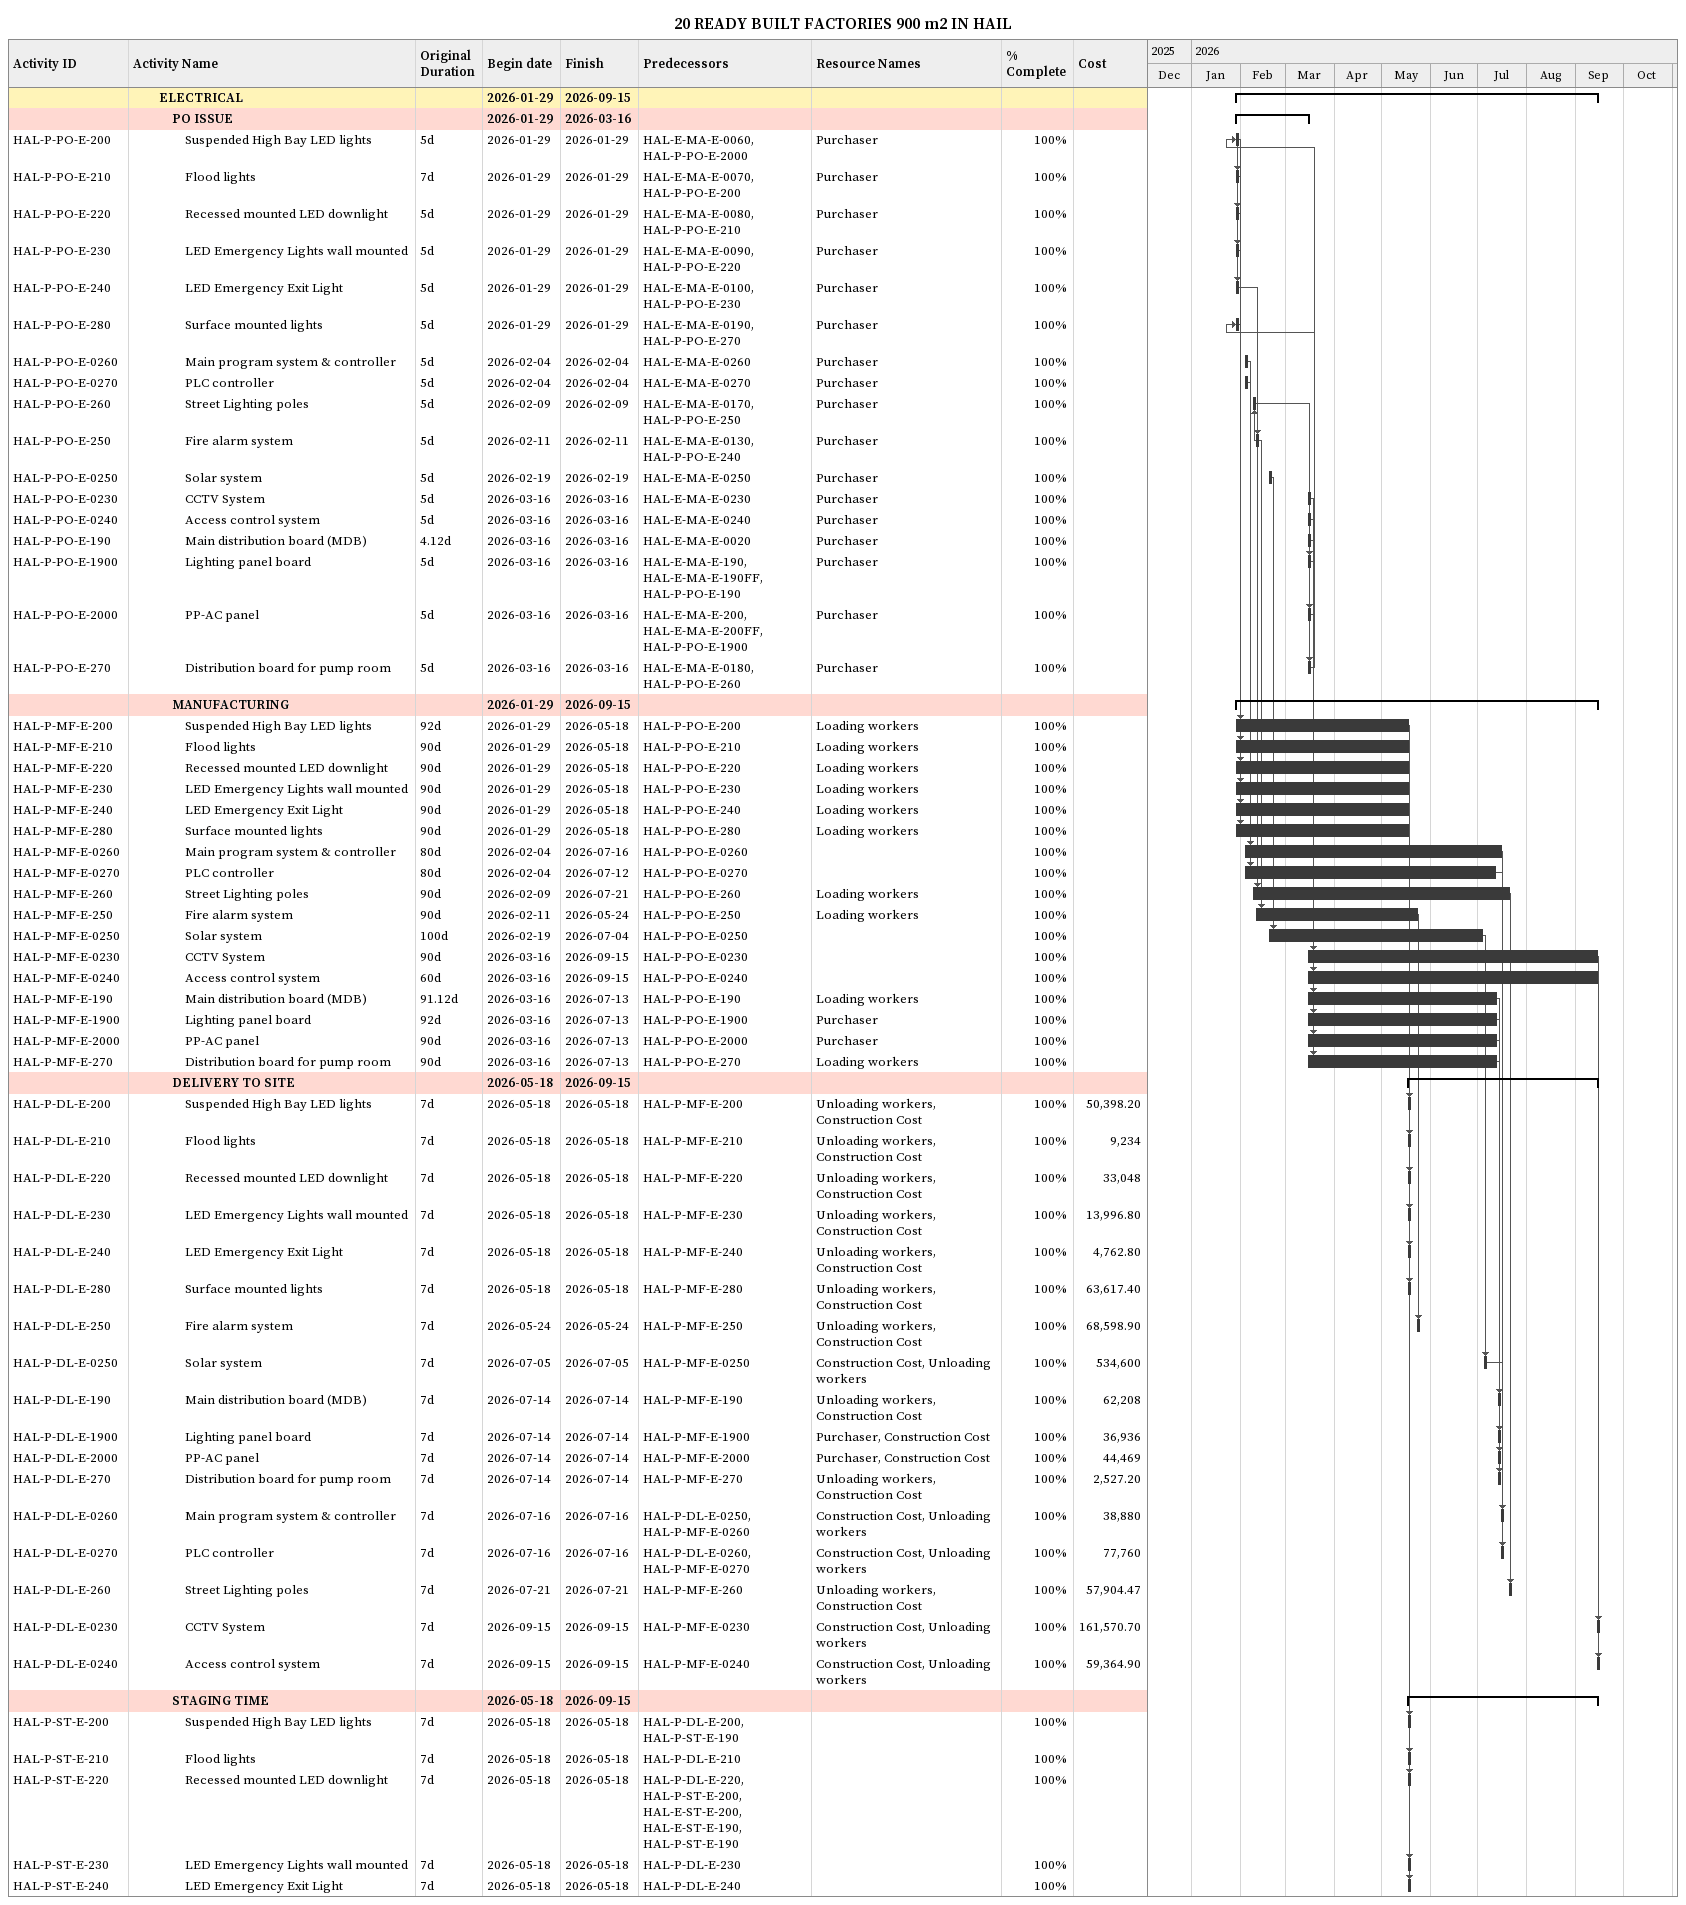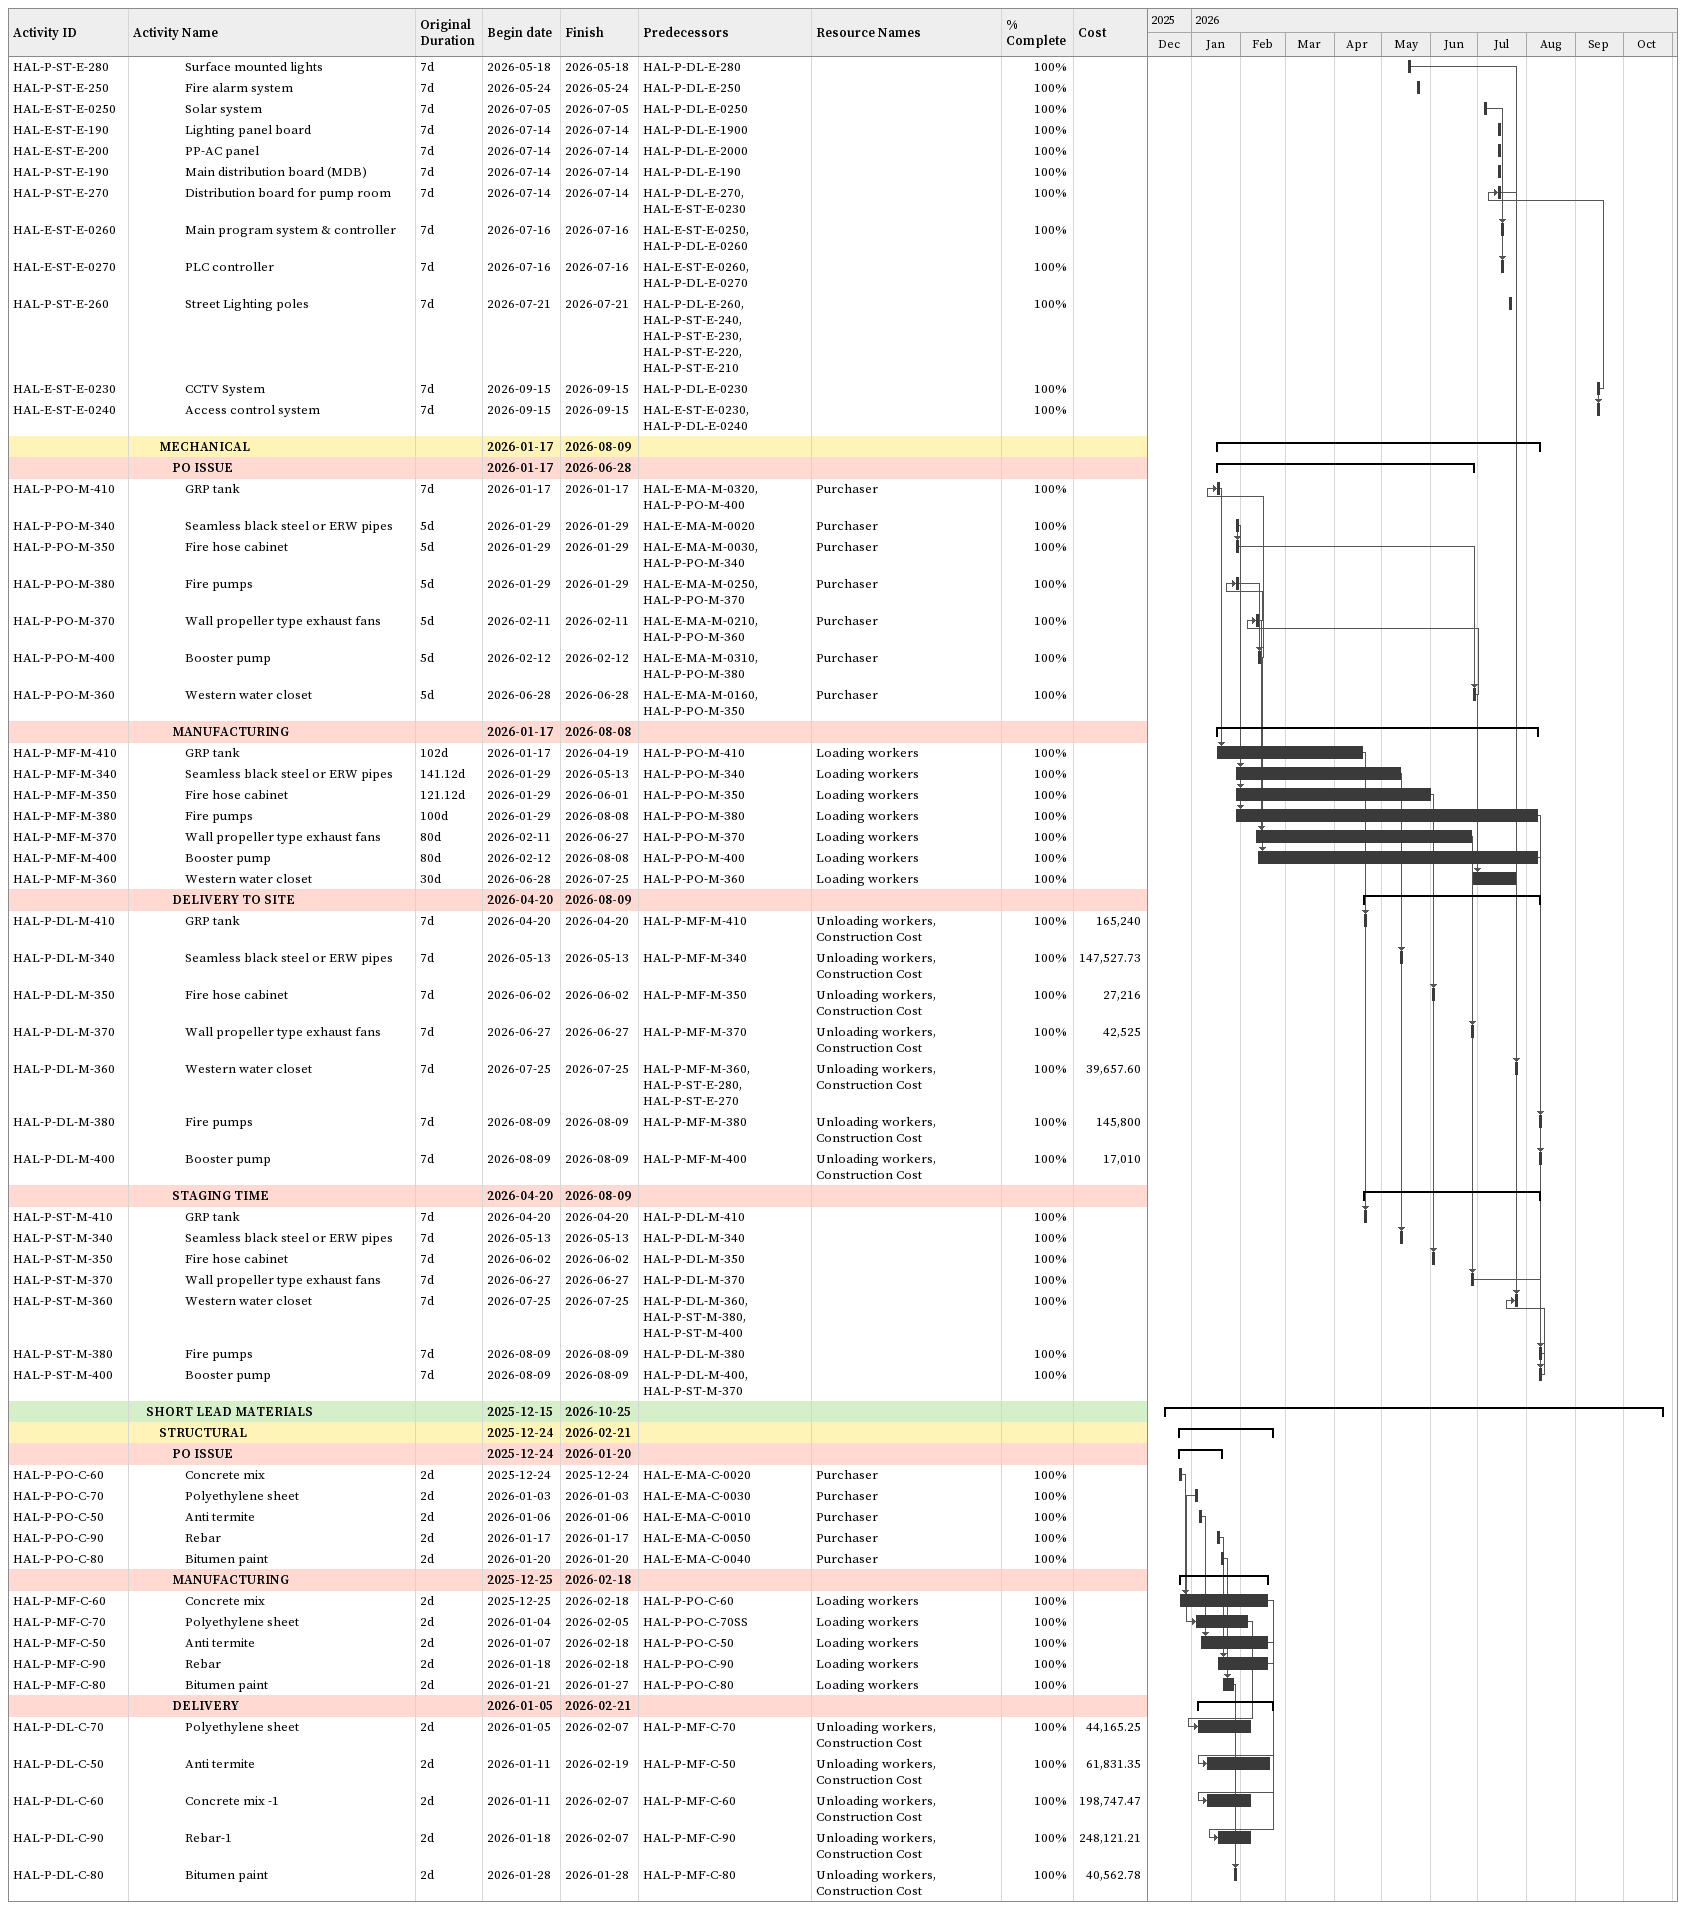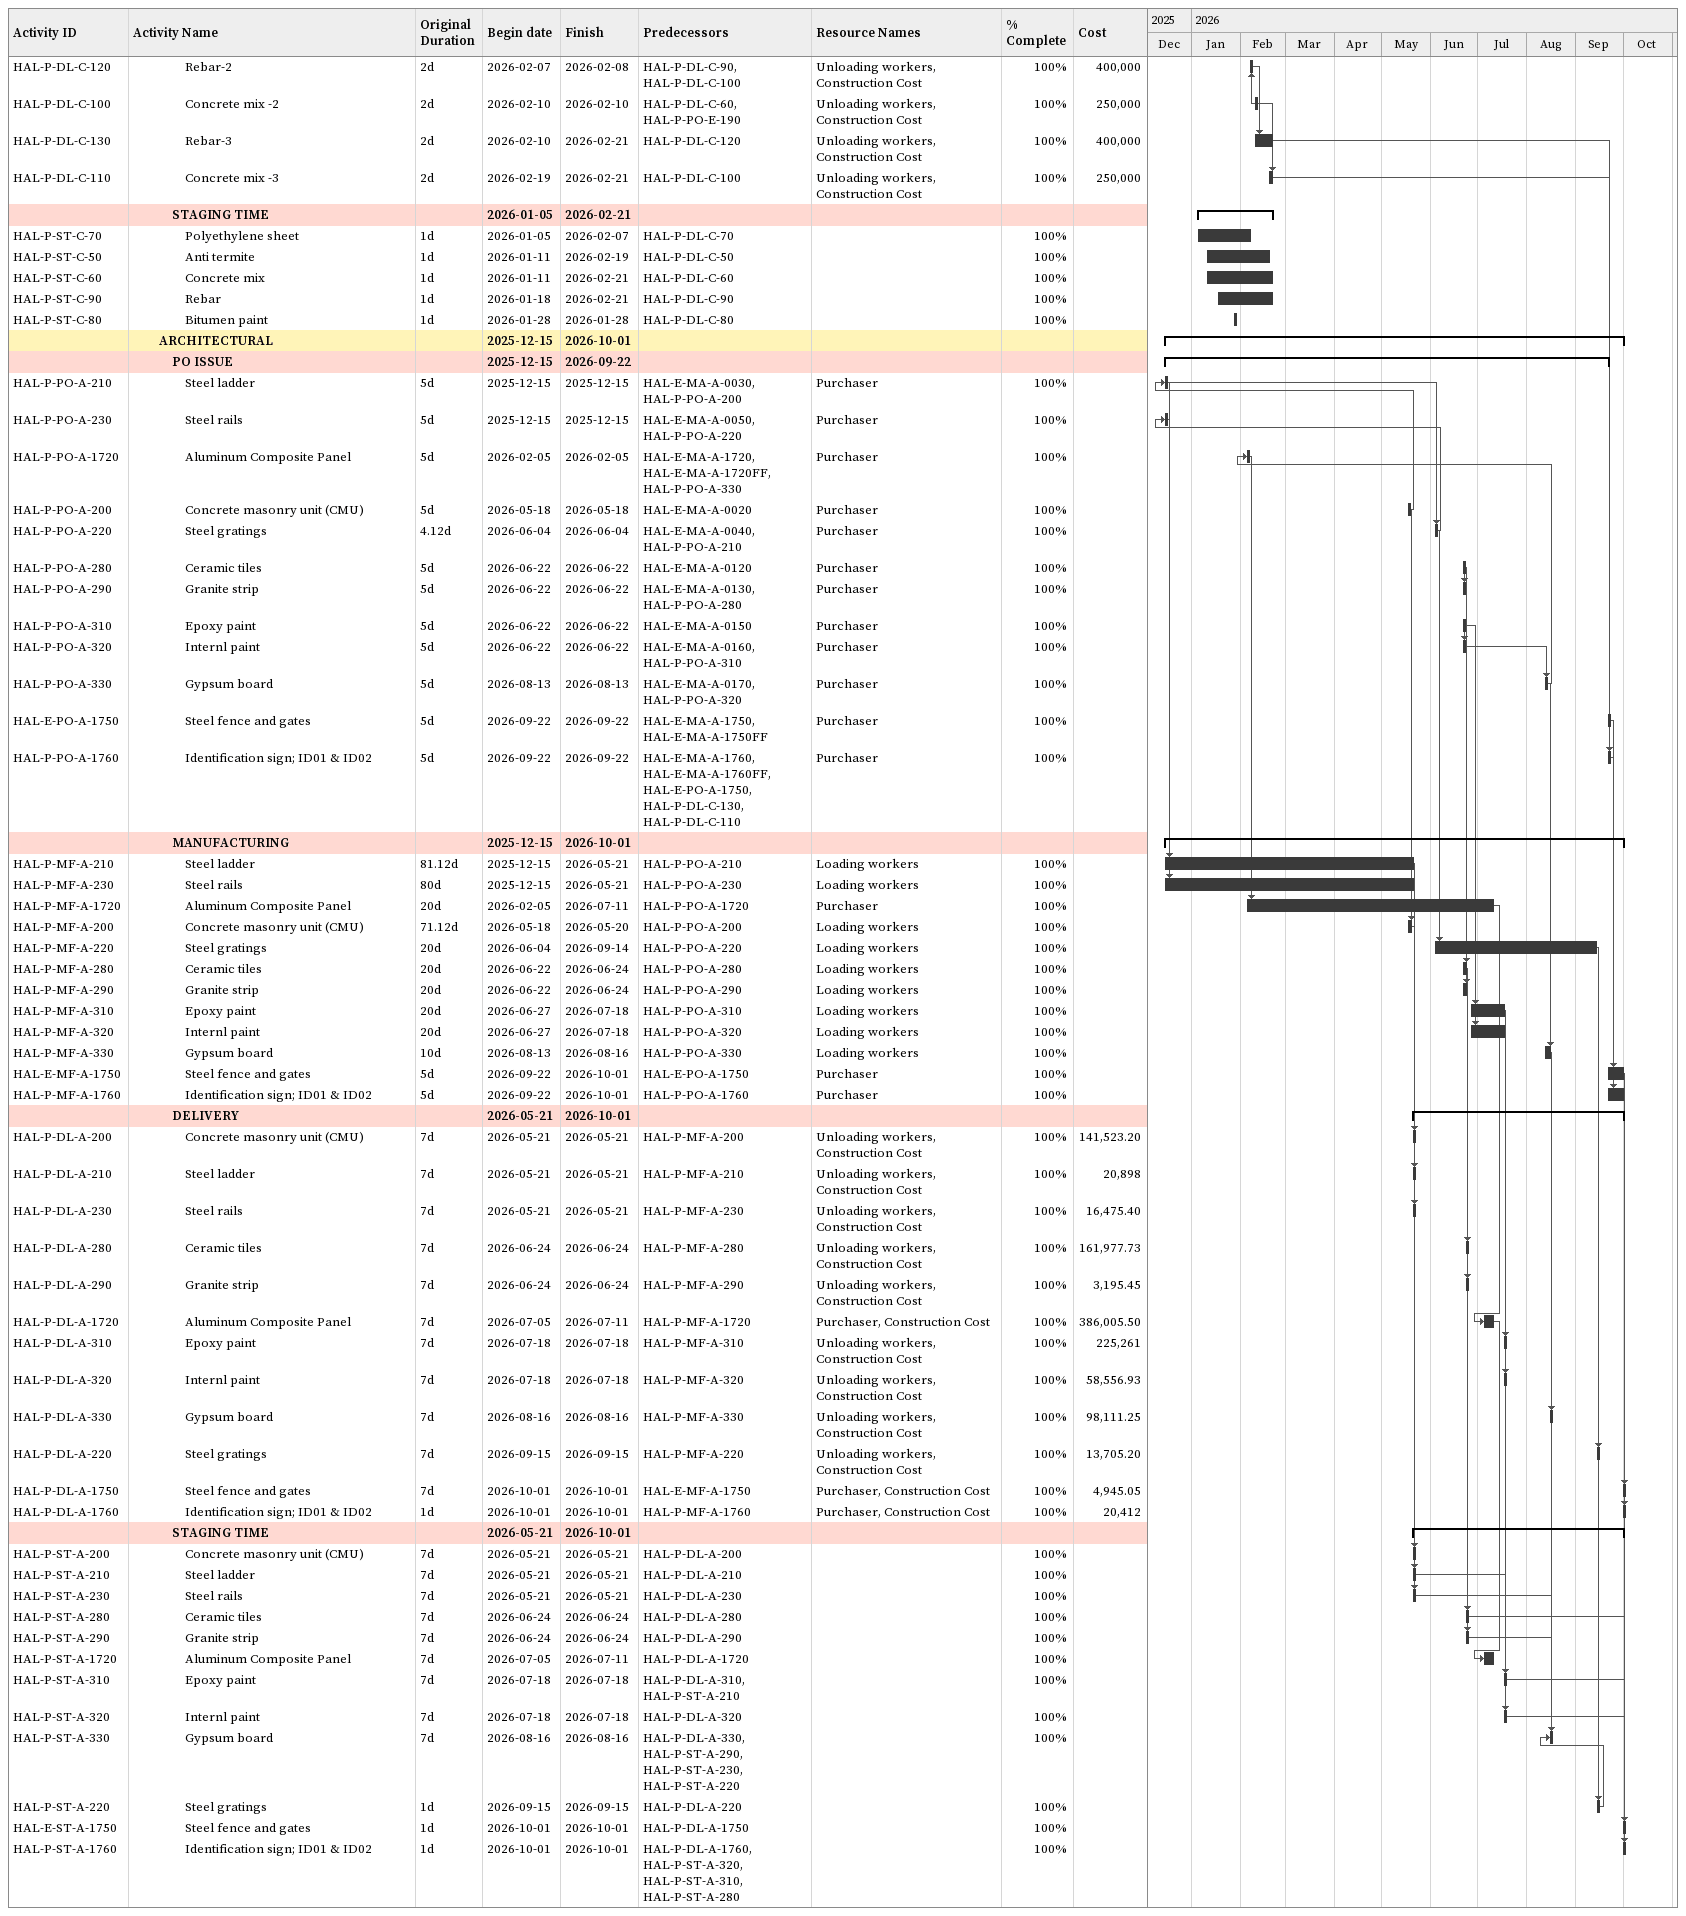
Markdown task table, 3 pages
20 READY BUILT FACTORIES 900 m2 IN HAIL

| ID | Level | Task | Original duration | Start | Finish | Predecessors | Resources | % complete | Cost |
|---|---|---|---|---|---|---|---|---|---|
|  | 3 | **ELECTRICAL** |  | 2026-01-29 | 2026-09-15 |  |  |  |  |
|  | 4 | **PO ISSUE** |  | 2026-01-29 | 2026-03-16 |  |  |  |  |
| HAL-P-PO-E-200 | 5 | Suspended High Bay LED lights | 5d | 2026-01-29 | 2026-01-29 | HAL-E-MA-E-0060, HAL-P-PO-E-2000 | Purchaser | 100 |  |
| HAL-P-PO-E-210 | 5 | Flood lights | 7d | 2026-01-29 | 2026-01-29 | HAL-E-MA-E-0070, HAL-P-PO-E-200 | Purchaser | 100 |  |
| HAL-P-PO-E-220 | 5 | Recessed mounted LED downlight | 5d | 2026-01-29 | 2026-01-29 | HAL-E-MA-E-0080, HAL-P-PO-E-210 | Purchaser | 100 |  |
| HAL-P-PO-E-230 | 5 | LED Emergency Lights wall mounted | 5d | 2026-01-29 | 2026-01-29 | HAL-E-MA-E-0090, HAL-P-PO-E-220 | Purchaser | 100 |  |
| HAL-P-PO-E-240 | 5 | LED Emergency Exit Light | 5d | 2026-01-29 | 2026-01-29 | HAL-E-MA-E-0100, HAL-P-PO-E-230 | Purchaser | 100 |  |
| HAL-P-PO-E-280 | 5 | Surface mounted lights | 5d | 2026-01-29 | 2026-01-29 | HAL-E-MA-E-0190, HAL-P-PO-E-270 | Purchaser | 100 |  |
| HAL-P-PO-E-0260 | 5 | Main program system & controller | 5d | 2026-02-04 | 2026-02-04 | HAL-E-MA-E-0260 | Purchaser | 100 |  |
| HAL-P-PO-E-0270 | 5 | PLC controller | 5d | 2026-02-04 | 2026-02-04 | HAL-E-MA-E-0270 | Purchaser | 100 |  |
| HAL-P-PO-E-260 | 5 | Street Lighting poles | 5d | 2026-02-09 | 2026-02-09 | HAL-E-MA-E-0170, HAL-P-PO-E-250 | Purchaser | 100 |  |
| HAL-P-PO-E-250 | 5 | Fire alarm system | 5d | 2026-02-11 | 2026-02-11 | HAL-E-MA-E-0130, HAL-P-PO-E-240 | Purchaser | 100 |  |
| HAL-P-PO-E-0250 | 5 | Solar system | 5d | 2026-02-19 | 2026-02-19 | HAL-E-MA-E-0250 | Purchaser | 100 |  |
| HAL-P-PO-E-0230 | 5 | CCTV System | 5d | 2026-03-16 | 2026-03-16 | HAL-E-MA-E-0230 | Purchaser | 100 |  |
| HAL-P-PO-E-0240 | 5 | Access control system | 5d | 2026-03-16 | 2026-03-16 | HAL-E-MA-E-0240 | Purchaser | 100 |  |
| HAL-P-PO-E-190 | 5 | Main distribution board (MDB) | 4.12d | 2026-03-16 | 2026-03-16 | HAL-E-MA-E-0020 | Purchaser | 100 |  |
| HAL-P-PO-E-1900 | 5 | Lighting panel board | 5d | 2026-03-16 | 2026-03-16 | HAL-E-MA-E-190, HAL-E-MA-E-190FF, HAL-P-PO-E-190 | Purchaser | 100 |  |
| HAL-P-PO-E-2000 | 5 | PP-AC panel | 5d | 2026-03-16 | 2026-03-16 | HAL-E-MA-E-200, HAL-E-MA-E-200FF, HAL-P-PO-E-1900 | Purchaser | 100 |  |
| HAL-P-PO-E-270 | 5 | Distribution board for pump room | 5d | 2026-03-16 | 2026-03-16 | HAL-E-MA-E-0180, HAL-P-PO-E-260 | Purchaser | 100 |  |
|  | 4 | **MANUFACTURING** |  | 2026-01-29 | 2026-09-15 |  |  |  |  |
| HAL-P-MF-E-200 | 5 | Suspended High Bay LED lights | 92d | 2026-01-29 | 2026-05-18 | HAL-P-PO-E-200 | Loading workers | 100 |  |
| HAL-P-MF-E-210 | 5 | Flood lights | 90d | 2026-01-29 | 2026-05-18 | HAL-P-PO-E-210 | Loading workers | 100 |  |
| HAL-P-MF-E-220 | 5 | Recessed mounted LED downlight | 90d | 2026-01-29 | 2026-05-18 | HAL-P-PO-E-220 | Loading workers | 100 |  |
| HAL-P-MF-E-230 | 5 | LED Emergency Lights wall mounted | 90d | 2026-01-29 | 2026-05-18 | HAL-P-PO-E-230 | Loading workers | 100 |  |
| HAL-P-MF-E-240 | 5 | LED Emergency Exit Light | 90d | 2026-01-29 | 2026-05-18 | HAL-P-PO-E-240 | Loading workers | 100 |  |
| HAL-P-MF-E-280 | 5 | Surface mounted lights | 90d | 2026-01-29 | 2026-05-18 | HAL-P-PO-E-280 | Loading workers | 100 |  |
| HAL-P-MF-E-0260 | 5 | Main program system & controller | 80d | 2026-02-04 | 2026-07-16 | HAL-P-PO-E-0260 |  | 100 |  |
| HAL-P-MF-E-0270 | 5 | PLC controller | 80d | 2026-02-04 | 2026-07-12 | HAL-P-PO-E-0270 |  | 100 |  |
| HAL-P-MF-E-260 | 5 | Street Lighting poles | 90d | 2026-02-09 | 2026-07-21 | HAL-P-PO-E-260 | Loading workers | 100 |  |
| HAL-P-MF-E-250 | 5 | Fire alarm system | 90d | 2026-02-11 | 2026-05-24 | HAL-P-PO-E-250 | Loading workers | 100 |  |
| HAL-P-MF-E-0250 | 5 | Solar system | 100d | 2026-02-19 | 2026-07-04 | HAL-P-PO-E-0250 |  | 100 |  |
| HAL-P-MF-E-0230 | 5 | CCTV System | 90d | 2026-03-16 | 2026-09-15 | HAL-P-PO-E-0230 |  | 100 |  |
| HAL-P-MF-E-0240 | 5 | Access control system | 60d | 2026-03-16 | 2026-09-15 | HAL-P-PO-E-0240 |  | 100 |  |
| HAL-P-MF-E-190 | 5 | Main distribution board (MDB) | 91.12d | 2026-03-16 | 2026-07-13 | HAL-P-PO-E-190 | Loading workers | 100 |  |
| HAL-P-MF-E-1900 | 5 | Lighting panel board | 92d | 2026-03-16 | 2026-07-13 | HAL-P-PO-E-1900 | Purchaser | 100 |  |
| HAL-P-MF-E-2000 | 5 | PP-AC panel | 90d | 2026-03-16 | 2026-07-13 | HAL-P-PO-E-2000 | Purchaser | 100 |  |
| HAL-P-MF-E-270 | 5 | Distribution board for pump room | 90d | 2026-03-16 | 2026-07-13 | HAL-P-PO-E-270 | Loading workers | 100 |  |
|  | 4 | **DELIVERY TO SITE** |  | 2026-05-18 | 2026-09-15 |  |  |  |  |
| HAL-P-DL-E-200 | 5 | Suspended High Bay LED lights | 7d | 2026-05-18 | 2026-05-18 | HAL-P-MF-E-200 | Unloading workers, Construction Cost | 100 | 50398.20 |
| HAL-P-DL-E-210 | 5 | Flood lights | 7d | 2026-05-18 | 2026-05-18 | HAL-P-MF-E-210 | Unloading workers, Construction Cost | 100 | 9234 |
| HAL-P-DL-E-220 | 5 | Recessed mounted LED downlight | 7d | 2026-05-18 | 2026-05-18 | HAL-P-MF-E-220 | Unloading workers, Construction Cost | 100 | 33048 |
| HAL-P-DL-E-230 | 5 | LED Emergency Lights wall mounted | 7d | 2026-05-18 | 2026-05-18 | HAL-P-MF-E-230 | Unloading workers, Construction Cost | 100 | 13996.80 |
| HAL-P-DL-E-240 | 5 | LED Emergency Exit Light | 7d | 2026-05-18 | 2026-05-18 | HAL-P-MF-E-240 | Unloading workers, Construction Cost | 100 | 4762.80 |
| HAL-P-DL-E-280 | 5 | Surface mounted lights | 7d | 2026-05-18 | 2026-05-18 | HAL-P-MF-E-280 | Unloading workers, Construction Cost | 100 | 63617.40 |
| HAL-P-DL-E-250 | 5 | Fire alarm system | 7d | 2026-05-24 | 2026-05-24 | HAL-P-MF-E-250 | Unloading workers, Construction Cost | 100 | 68598.90 |
| HAL-P-DL-E-0250 | 5 | Solar system | 7d | 2026-07-05 | 2026-07-05 | HAL-P-MF-E-0250 | Construction Cost, Unloading workers | 100 | 534600 |
| HAL-P-DL-E-190 | 5 | Main distribution board (MDB) | 7d | 2026-07-14 | 2026-07-14 | HAL-P-MF-E-190 | Unloading workers, Construction Cost | 100 | 62208 |
| HAL-P-DL-E-1900 | 5 | Lighting panel board | 7d | 2026-07-14 | 2026-07-14 | HAL-P-MF-E-1900 | Purchaser, Construction Cost | 100 | 36936 |
| HAL-P-DL-E-2000 | 5 | PP-AC panel | 7d | 2026-07-14 | 2026-07-14 | HAL-P-MF-E-2000 | Purchaser, Construction Cost | 100 | 44469 |
| HAL-P-DL-E-270 | 5 | Distribution board for pump room | 7d | 2026-07-14 | 2026-07-14 | HAL-P-MF-E-270 | Unloading workers, Construction Cost | 100 | 2527.20 |
| HAL-P-DL-E-0260 | 5 | Main program system & controller | 7d | 2026-07-16 | 2026-07-16 | HAL-P-DL-E-0250, HAL-P-MF-E-0260 | Construction Cost, Unloading workers | 100 | 38880 |
| HAL-P-DL-E-0270 | 5 | PLC controller | 7d | 2026-07-16 | 2026-07-16 | HAL-P-DL-E-0260, HAL-P-MF-E-0270 | Construction Cost, Unloading workers | 100 | 77760 |
| HAL-P-DL-E-260 | 5 | Street Lighting poles | 7d | 2026-07-21 | 2026-07-21 | HAL-P-MF-E-260 | Unloading workers, Construction Cost | 100 | 57904.47 |
| HAL-P-DL-E-0230 | 5 | CCTV System | 7d | 2026-09-15 | 2026-09-15 | HAL-P-MF-E-0230 | Construction Cost, Unloading workers | 100 | 161570.70 |
| HAL-P-DL-E-0240 | 5 | Access control system | 7d | 2026-09-15 | 2026-09-15 | HAL-P-MF-E-0240 | Construction Cost, Unloading workers | 100 | 59364.90 |
|  | 4 | **STAGING TIME** |  | 2026-05-18 | 2026-09-15 |  |  |  |  |
| HAL-P-ST-E-200 | 5 | Suspended High Bay LED lights | 7d | 2026-05-18 | 2026-05-18 | HAL-P-DL-E-200, HAL-P-ST-E-190 |  | 100 |  |
| HAL-P-ST-E-210 | 5 | Flood lights | 7d | 2026-05-18 | 2026-05-18 | HAL-P-DL-E-210 |  | 100 |  |
| HAL-P-ST-E-220 | 5 | Recessed mounted LED downlight | 7d | 2026-05-18 | 2026-05-18 | HAL-P-DL-E-220, HAL-P-ST-E-200, HAL-E-ST-E-200, HAL-E-ST-E-190, HAL-P-ST-E-190 |  | 100 |  |
| HAL-P-ST-E-230 | 5 | LED Emergency Lights wall mounted | 7d | 2026-05-18 | 2026-05-18 | HAL-P-DL-E-230 |  | 100 |  |
| HAL-P-ST-E-240 | 5 | LED Emergency Exit Light | 7d | 2026-05-18 | 2026-05-18 | HAL-P-DL-E-240 |  | 100 |  |
| HAL-P-ST-E-280 | 5 | Surface mounted lights | 7d | 2026-05-18 | 2026-05-18 | HAL-P-DL-E-280 |  | 100 |  |
| HAL-P-ST-E-250 | 5 | Fire alarm system | 7d | 2026-05-24 | 2026-05-24 | HAL-P-DL-E-250 |  | 100 |  |
| HAL-E-ST-E-0250 | 5 | Solar system | 7d | 2026-07-05 | 2026-07-05 | HAL-P-DL-E-0250 |  | 100 |  |
| HAL-E-ST-E-190 | 5 | Lighting panel board | 7d | 2026-07-14 | 2026-07-14 | HAL-P-DL-E-1900 |  | 100 |  |
| HAL-E-ST-E-200 | 5 | PP-AC panel | 7d | 2026-07-14 | 2026-07-14 | HAL-P-DL-E-2000 |  | 100 |  |
| HAL-P-ST-E-190 | 5 | Main distribution board (MDB) | 7d | 2026-07-14 | 2026-07-14 | HAL-P-DL-E-190 |  | 100 |  |
| HAL-P-ST-E-270 | 5 | Distribution board for pump room | 7d | 2026-07-14 | 2026-07-14 | HAL-P-DL-E-270, HAL-E-ST-E-0230 |  | 100 |  |
| HAL-E-ST-E-0260 | 5 | Main program system & controller | 7d | 2026-07-16 | 2026-07-16 | HAL-E-ST-E-0250, HAL-P-DL-E-0260 |  | 100 |  |
| HAL-E-ST-E-0270 | 5 | PLC controller | 7d | 2026-07-16 | 2026-07-16 | HAL-E-ST-E-0260, HAL-P-DL-E-0270 |  | 100 |  |
| HAL-P-ST-E-260 | 5 | Street Lighting poles | 7d | 2026-07-21 | 2026-07-21 | HAL-P-DL-E-260, HAL-P-ST-E-240, HAL-P-ST-E-230, HAL-P-ST-E-220, HAL-P-ST-E-210 |  | 100 |  |
| HAL-E-ST-E-0230 | 5 | CCTV System | 7d | 2026-09-15 | 2026-09-15 | HAL-P-DL-E-0230 |  | 100 |  |
| HAL-E-ST-E-0240 | 5 | Access control system | 7d | 2026-09-15 | 2026-09-15 | HAL-E-ST-E-0230, HAL-P-DL-E-0240 |  | 100 |  |
|  | 3 | **MECHANICAL** |  | 2026-01-17 | 2026-08-09 |  |  |  |  |
|  | 4 | **PO ISSUE** |  | 2026-01-17 | 2026-06-28 |  |  |  |  |
| HAL-P-PO-M-410 | 5 | GRP tank | 7d | 2026-01-17 | 2026-01-17 | HAL-E-MA-M-0320, HAL-P-PO-M-400 | Purchaser | 100 |  |
| HAL-P-PO-M-340 | 5 | Seamless black steel or ERW pipes | 5d | 2026-01-29 | 2026-01-29 | HAL-E-MA-M-0020 | Purchaser | 100 |  |
| HAL-P-PO-M-350 | 5 | Fire hose cabinet | 5d | 2026-01-29 | 2026-01-29 | HAL-E-MA-M-0030, HAL-P-PO-M-340 | Purchaser | 100 |  |
| HAL-P-PO-M-380 | 5 | Fire pumps | 5d | 2026-01-29 | 2026-01-29 | HAL-E-MA-M-0250, HAL-P-PO-M-370 | Purchaser | 100 |  |
| HAL-P-PO-M-370 | 5 | Wall propeller type exhaust fans | 5d | 2026-02-11 | 2026-02-11 | HAL-E-MA-M-0210, HAL-P-PO-M-360 | Purchaser | 100 |  |
| HAL-P-PO-M-400 | 5 | Booster pump | 5d | 2026-02-12 | 2026-02-12 | HAL-E-MA-M-0310, HAL-P-PO-M-380 | Purchaser | 100 |  |
| HAL-P-PO-M-360 | 5 | Western water closet | 5d | 2026-06-28 | 2026-06-28 | HAL-E-MA-M-0160, HAL-P-PO-M-350 | Purchaser | 100 |  |
|  | 4 | **MANUFACTURING** |  | 2026-01-17 | 2026-08-08 |  |  |  |  |
| HAL-P-MF-M-410 | 5 | GRP tank | 102d | 2026-01-17 | 2026-04-19 | HAL-P-PO-M-410 | Loading workers | 100 |  |
| HAL-P-MF-M-340 | 5 | Seamless black steel or ERW pipes | 141.12d | 2026-01-29 | 2026-05-13 | HAL-P-PO-M-340 | Loading workers | 100 |  |
| HAL-P-MF-M-350 | 5 | Fire hose cabinet | 121.12d | 2026-01-29 | 2026-06-01 | HAL-P-PO-M-350 | Loading workers | 100 |  |
| HAL-P-MF-M-380 | 5 | Fire pumps | 100d | 2026-01-29 | 2026-08-08 | HAL-P-PO-M-380 | Loading workers | 100 |  |
| HAL-P-MF-M-370 | 5 | Wall propeller type exhaust fans | 80d | 2026-02-11 | 2026-06-27 | HAL-P-PO-M-370 | Loading workers | 100 |  |
| HAL-P-MF-M-400 | 5 | Booster pump | 80d | 2026-02-12 | 2026-08-08 | HAL-P-PO-M-400 | Loading workers | 100 |  |
| HAL-P-MF-M-360 | 5 | Western water closet | 30d | 2026-06-28 | 2026-07-25 | HAL-P-PO-M-360 | Loading workers | 100 |  |
|  | 4 | **DELIVERY TO SITE** |  | 2026-04-20 | 2026-08-09 |  |  |  |  |
| HAL-P-DL-M-410 | 5 | GRP tank | 7d | 2026-04-20 | 2026-04-20 | HAL-P-MF-M-410 | Unloading workers, Construction Cost | 100 | 165240 |
| HAL-P-DL-M-340 | 5 | Seamless black steel or ERW pipes | 7d | 2026-05-13 | 2026-05-13 | HAL-P-MF-M-340 | Unloading workers, Construction Cost | 100 | 147527.73 |
| HAL-P-DL-M-350 | 5 | Fire hose cabinet | 7d | 2026-06-02 | 2026-06-02 | HAL-P-MF-M-350 | Unloading workers, Construction Cost | 100 | 27216 |
| HAL-P-DL-M-370 | 5 | Wall propeller type exhaust fans | 7d | 2026-06-27 | 2026-06-27 | HAL-P-MF-M-370 | Unloading workers, Construction Cost | 100 | 42525 |
| HAL-P-DL-M-360 | 5 | Western water closet | 7d | 2026-07-25 | 2026-07-25 | HAL-P-MF-M-360, HAL-P-ST-E-280, HAL-P-ST-E-270 | Unloading workers, Construction Cost | 100 | 39657.60 |
| HAL-P-DL-M-380 | 5 | Fire pumps | 7d | 2026-08-09 | 2026-08-09 | HAL-P-MF-M-380 | Unloading workers, Construction Cost | 100 | 145800 |
| HAL-P-DL-M-400 | 5 | Booster pump | 7d | 2026-08-09 | 2026-08-09 | HAL-P-MF-M-400 | Unloading workers, Construction Cost | 100 | 17010 |
|  | 4 | **STAGING TIME** |  | 2026-04-20 | 2026-08-09 |  |  |  |  |
| HAL-P-ST-M-410 | 5 | GRP tank | 7d | 2026-04-20 | 2026-04-20 | HAL-P-DL-M-410 |  | 100 |  |
| HAL-P-ST-M-340 | 5 | Seamless black steel or ERW pipes | 7d | 2026-05-13 | 2026-05-13 | HAL-P-DL-M-340 |  | 100 |  |
| HAL-P-ST-M-350 | 5 | Fire hose cabinet | 7d | 2026-06-02 | 2026-06-02 | HAL-P-DL-M-350 |  | 100 |  |
| HAL-P-ST-M-370 | 5 | Wall propeller type exhaust fans | 7d | 2026-06-27 | 2026-06-27 | HAL-P-DL-M-370 |  | 100 |  |
| HAL-P-ST-M-360 | 5 | Western water closet | 7d | 2026-07-25 | 2026-07-25 | HAL-P-DL-M-360, HAL-P-ST-M-380, HAL-P-ST-M-400 |  | 100 |  |
| HAL-P-ST-M-380 | 5 | Fire pumps | 7d | 2026-08-09 | 2026-08-09 | HAL-P-DL-M-380 |  | 100 |  |
| HAL-P-ST-M-400 | 5 | Booster pump | 7d | 2026-08-09 | 2026-08-09 | HAL-P-DL-M-400, HAL-P-ST-M-370 |  | 100 |  |
|  | 2 | **SHORT LEAD MATERIALS** |  | 2025-12-15 | 2026-10-25 |  |  |  |  |
|  | 3 | **STRUCTURAL** |  | 2025-12-24 | 2026-02-21 |  |  |  |  |
|  | 4 | **PO ISSUE** |  | 2025-12-24 | 2026-01-20 |  |  |  |  |
| HAL-P-PO-C-60 | 5 | Concrete mix | 2d | 2025-12-24 | 2025-12-24 | HAL-E-MA-C-0020 | Purchaser | 100 |  |
| HAL-P-PO-C-70 | 5 | Polyethylene sheet | 2d | 2026-01-03 | 2026-01-03 | HAL-E-MA-C-0030 | Purchaser | 100 |  |
| HAL-P-PO-C-50 | 5 | Anti termite | 2d | 2026-01-06 | 2026-01-06 | HAL-E-MA-C-0010 | Purchaser | 100 |  |
| HAL-P-PO-C-90 | 5 | Rebar | 2d | 2026-01-17 | 2026-01-17 | HAL-E-MA-C-0050 | Purchaser | 100 |  |
| HAL-P-PO-C-80 | 5 | Bitumen paint | 2d | 2026-01-20 | 2026-01-20 | HAL-E-MA-C-0040 | Purchaser | 100 |  |
|  | 4 | **MANUFACTURING** |  | 2025-12-25 | 2026-02-18 |  |  |  |  |
| HAL-P-MF-C-60 | 5 | Concrete mix | 2d | 2025-12-25 | 2026-02-18 | HAL-P-PO-C-60 | Loading workers | 100 |  |
| HAL-P-MF-C-70 | 5 | Polyethylene sheet | 2d | 2026-01-04 | 2026-02-05 | HAL-P-PO-C-70SS | Loading workers | 100 |  |
| HAL-P-MF-C-50 | 5 | Anti termite | 2d | 2026-01-07 | 2026-02-18 | HAL-P-PO-C-50 | Loading workers | 100 |  |
| HAL-P-MF-C-90 | 5 | Rebar | 2d | 2026-01-18 | 2026-02-18 | HAL-P-PO-C-90 | Loading workers | 100 |  |
| HAL-P-MF-C-80 | 5 | Bitumen paint | 2d | 2026-01-21 | 2026-01-27 | HAL-P-PO-C-80 | Loading workers | 100 |  |
|  | 4 | **DELIVERY** |  | 2026-01-05 | 2026-02-21 |  |  |  |  |
| HAL-P-DL-C-70 | 5 | Polyethylene sheet | 2d | 2026-01-05 | 2026-02-07 | HAL-P-MF-C-70 | Unloading workers, Construction Cost | 100 | 44165.25 |
| HAL-P-DL-C-50 | 5 | Anti termite | 2d | 2026-01-11 | 2026-02-19 | HAL-P-MF-C-50 | Unloading workers, Construction Cost | 100 | 61831.35 |
| HAL-P-DL-C-60 | 5 | Concrete mix -1 | 2d | 2026-01-11 | 2026-02-07 | HAL-P-MF-C-60 | Unloading workers, Construction Cost | 100 | 198747.47 |
| HAL-P-DL-C-90 | 5 | Rebar-1 | 2d | 2026-01-18 | 2026-02-07 | HAL-P-MF-C-90 | Unloading workers, Construction Cost | 100 | 248121.21 |
| HAL-P-DL-C-80 | 5 | Bitumen paint | 2d | 2026-01-28 | 2026-01-28 | HAL-P-MF-C-80 | Unloading workers, Construction Cost | 100 | 40562.78 |
| HAL-P-DL-C-120 | 5 | Rebar-2 | 2d | 2026-02-07 | 2026-02-08 | HAL-P-DL-C-90, HAL-P-DL-C-100 | Unloading workers, Construction Cost | 100 | 400000 |
| HAL-P-DL-C-100 | 5 | Concrete mix -2 | 2d | 2026-02-10 | 2026-02-10 | HAL-P-DL-C-60, HAL-P-PO-E-190 | Unloading workers, Construction Cost | 100 | 250000 |
| HAL-P-DL-C-130 | 5 | Rebar-3 | 2d | 2026-02-10 | 2026-02-21 | HAL-P-DL-C-120 | Unloading workers, Construction Cost | 100 | 400000 |
| HAL-P-DL-C-110 | 5 | Concrete mix -3 | 2d | 2026-02-19 | 2026-02-21 | HAL-P-DL-C-100 | Unloading workers, Construction Cost | 100 | 250000 |
|  | 4 | **STAGING TIME** |  | 2026-01-05 | 2026-02-21 |  |  |  |  |
| HAL-P-ST-C-70 | 5 | Polyethylene sheet | 1d | 2026-01-05 | 2026-02-07 | HAL-P-DL-C-70 |  | 100 |  |
| HAL-P-ST-C-50 | 5 | Anti termite | 1d | 2026-01-11 | 2026-02-19 | HAL-P-DL-C-50 |  | 100 |  |
| HAL-P-ST-C-60 | 5 | Concrete mix | 1d | 2026-01-11 | 2026-02-21 | HAL-P-DL-C-60 |  | 100 |  |
| HAL-P-ST-C-90 | 5 | Rebar | 1d | 2026-01-18 | 2026-02-21 | HAL-P-DL-C-90 |  | 100 |  |
| HAL-P-ST-C-80 | 5 | Bitumen paint | 1d | 2026-01-28 | 2026-01-28 | HAL-P-DL-C-80 |  | 100 |  |
|  | 3 | **ARCHITECTURAL** |  | 2025-12-15 | 2026-10-01 |  |  |  |  |
|  | 4 | **PO ISSUE** |  | 2025-12-15 | 2026-09-22 |  |  |  |  |
| HAL-P-PO-A-210 | 5 | Steel ladder | 5d | 2025-12-15 | 2025-12-15 | HAL-E-MA-A-0030, HAL-P-PO-A-200 | Purchaser | 100 |  |
| HAL-P-PO-A-230 | 5 | Steel rails | 5d | 2025-12-15 | 2025-12-15 | HAL-E-MA-A-0050, HAL-P-PO-A-220 | Purchaser | 100 |  |
| HAL-P-PO-A-1720 | 5 | Aluminum Composite Panel | 5d | 2026-02-05 | 2026-02-05 | HAL-E-MA-A-1720, HAL-E-MA-A-1720FF, HAL-P-PO-A-330 | Purchaser | 100 |  |
| HAL-P-PO-A-200 | 5 | Concrete masonry unit (CMU) | 5d | 2026-05-18 | 2026-05-18 | HAL-E-MA-A-0020 | Purchaser | 100 |  |
| HAL-P-PO-A-220 | 5 | Steel gratings | 4.12d | 2026-06-04 | 2026-06-04 | HAL-E-MA-A-0040, HAL-P-PO-A-210 | Purchaser | 100 |  |
| HAL-P-PO-A-280 | 5 | Ceramic tiles | 5d | 2026-06-22 | 2026-06-22 | HAL-E-MA-A-0120 | Purchaser | 100 |  |
| HAL-P-PO-A-290 | 5 | Granite strip | 5d | 2026-06-22 | 2026-06-22 | HAL-E-MA-A-0130, HAL-P-PO-A-280 | Purchaser | 100 |  |
| HAL-P-PO-A-310 | 5 | Epoxy paint | 5d | 2026-06-22 | 2026-06-22 | HAL-E-MA-A-0150 | Purchaser | 100 |  |
| HAL-P-PO-A-320 | 5 | Internl paint | 5d | 2026-06-22 | 2026-06-22 | HAL-E-MA-A-0160, HAL-P-PO-A-310 | Purchaser | 100 |  |
| HAL-P-PO-A-330 | 5 | Gypsum board | 5d | 2026-08-13 | 2026-08-13 | HAL-E-MA-A-0170, HAL-P-PO-A-320 | Purchaser | 100 |  |
| HAL-E-PO-A-1750 | 5 | Steel fence and gates | 5d | 2026-09-22 | 2026-09-22 | HAL-E-MA-A-1750, HAL-E-MA-A-1750FF | Purchaser | 100 |  |
| HAL-P-PO-A-1760 | 5 | Identification sign; ID01 & ID02 | 5d | 2026-09-22 | 2026-09-22 | HAL-E-MA-A-1760, HAL-E-MA-A-1760FF, HAL-E-PO-A-1750, HAL-P-DL-C-130, HAL-P-DL-C-110 | Purchaser | 100 |  |
|  | 4 | **MANUFACTURING** |  | 2025-12-15 | 2026-10-01 |  |  |  |  |
| HAL-P-MF-A-210 | 5 | Steel ladder | 81.12d | 2025-12-15 | 2026-05-21 | HAL-P-PO-A-210 | Loading workers | 100 |  |
| HAL-P-MF-A-230 | 5 | Steel rails | 80d | 2025-12-15 | 2026-05-21 | HAL-P-PO-A-230 | Loading workers | 100 |  |
| HAL-P-MF-A-1720 | 5 | Aluminum Composite Panel | 20d | 2026-02-05 | 2026-07-11 | HAL-P-PO-A-1720 | Purchaser | 100 |  |
| HAL-P-MF-A-200 | 5 | Concrete masonry unit (CMU) | 71.12d | 2026-05-18 | 2026-05-20 | HAL-P-PO-A-200 | Loading workers | 100 |  |
| HAL-P-MF-A-220 | 5 | Steel gratings | 20d | 2026-06-04 | 2026-09-14 | HAL-P-PO-A-220 | Loading workers | 100 |  |
| HAL-P-MF-A-280 | 5 | Ceramic tiles | 20d | 2026-06-22 | 2026-06-24 | HAL-P-PO-A-280 | Loading workers | 100 |  |
| HAL-P-MF-A-290 | 5 | Granite strip | 20d | 2026-06-22 | 2026-06-24 | HAL-P-PO-A-290 | Loading workers | 100 |  |
| HAL-P-MF-A-310 | 5 | Epoxy paint | 20d | 2026-06-27 | 2026-07-18 | HAL-P-PO-A-310 | Loading workers | 100 |  |
| HAL-P-MF-A-320 | 5 | Internl paint | 20d | 2026-06-27 | 2026-07-18 | HAL-P-PO-A-320 | Loading workers | 100 |  |
| HAL-P-MF-A-330 | 5 | Gypsum board | 10d | 2026-08-13 | 2026-08-16 | HAL-P-PO-A-330 | Loading workers | 100 |  |
| HAL-E-MF-A-1750 | 5 | Steel fence and gates | 5d | 2026-09-22 | 2026-10-01 | HAL-E-PO-A-1750 | Purchaser | 100 |  |
| HAL-P-MF-A-1760 | 5 | Identification sign; ID01 & ID02 | 5d | 2026-09-22 | 2026-10-01 | HAL-P-PO-A-1760 | Purchaser | 100 |  |
|  | 4 | **DELIVERY** |  | 2026-05-21 | 2026-10-01 |  |  |  |  |
| HAL-P-DL-A-200 | 5 | Concrete masonry unit (CMU) | 7d | 2026-05-21 | 2026-05-21 | HAL-P-MF-A-200 | Unloading workers, Construction Cost | 100 | 141523.20 |
| HAL-P-DL-A-210 | 5 | Steel ladder | 7d | 2026-05-21 | 2026-05-21 | HAL-P-MF-A-210 | Unloading workers, Construction Cost | 100 | 20898 |
| HAL-P-DL-A-230 | 5 | Steel rails | 7d | 2026-05-21 | 2026-05-21 | HAL-P-MF-A-230 | Unloading workers, Construction Cost | 100 | 16475.40 |
| HAL-P-DL-A-280 | 5 | Ceramic tiles | 7d | 2026-06-24 | 2026-06-24 | HAL-P-MF-A-280 | Unloading workers, Construction Cost | 100 | 161977.73 |
| HAL-P-DL-A-290 | 5 | Granite strip | 7d | 2026-06-24 | 2026-06-24 | HAL-P-MF-A-290 | Unloading workers, Construction Cost | 100 | 3195.45 |
| HAL-P-DL-A-1720 | 5 | Aluminum Composite Panel | 7d | 2026-07-05 | 2026-07-11 | HAL-P-MF-A-1720 | Purchaser, Construction Cost | 100 | 386005.50 |
| HAL-P-DL-A-310 | 5 | Epoxy paint | 7d | 2026-07-18 | 2026-07-18 | HAL-P-MF-A-310 | Unloading workers, Construction Cost | 100 | 225261 |
| HAL-P-DL-A-320 | 5 | Internl paint | 7d | 2026-07-18 | 2026-07-18 | HAL-P-MF-A-320 | Unloading workers, Construction Cost | 100 | 58556.93 |
| HAL-P-DL-A-330 | 5 | Gypsum board | 7d | 2026-08-16 | 2026-08-16 | HAL-P-MF-A-330 | Unloading workers, Construction Cost | 100 | 98111.25 |
| HAL-P-DL-A-220 | 5 | Steel gratings | 7d | 2026-09-15 | 2026-09-15 | HAL-P-MF-A-220 | Unloading workers, Construction Cost | 100 | 13705.20 |
| HAL-P-DL-A-1750 | 5 | Steel fence and gates | 7d | 2026-10-01 | 2026-10-01 | HAL-E-MF-A-1750 | Purchaser, Construction Cost | 100 | 4945.05 |
| HAL-P-DL-A-1760 | 5 | Identification sign; ID01 & ID02 | 1d | 2026-10-01 | 2026-10-01 | HAL-P-MF-A-1760 | Purchaser, Construction Cost | 100 | 20412 |
|  | 4 | **STAGING TIME** |  | 2026-05-21 | 2026-10-01 |  |  |  |  |
| HAL-P-ST-A-200 | 5 | Concrete masonry unit (CMU) | 7d | 2026-05-21 | 2026-05-21 | HAL-P-DL-A-200 |  | 100 |  |
| HAL-P-ST-A-210 | 5 | Steel ladder | 7d | 2026-05-21 | 2026-05-21 | HAL-P-DL-A-210 |  | 100 |  |
| HAL-P-ST-A-230 | 5 | Steel rails | 7d | 2026-05-21 | 2026-05-21 | HAL-P-DL-A-230 |  | 100 |  |
| HAL-P-ST-A-280 | 5 | Ceramic tiles | 7d | 2026-06-24 | 2026-06-24 | HAL-P-DL-A-280 |  | 100 |  |
| HAL-P-ST-A-290 | 5 | Granite strip | 7d | 2026-06-24 | 2026-06-24 | HAL-P-DL-A-290 |  | 100 |  |
| HAL-P-ST-A-1720 | 5 | Aluminum Composite Panel | 7d | 2026-07-05 | 2026-07-11 | HAL-P-DL-A-1720 |  | 100 |  |
| HAL-P-ST-A-310 | 5 | Epoxy paint | 7d | 2026-07-18 | 2026-07-18 | HAL-P-DL-A-310, HAL-P-ST-A-210 |  | 100 |  |
| HAL-P-ST-A-320 | 5 | Internl paint | 7d | 2026-07-18 | 2026-07-18 | HAL-P-DL-A-320 |  | 100 |  |
| HAL-P-ST-A-330 | 5 | Gypsum board | 7d | 2026-08-16 | 2026-08-16 | HAL-P-DL-A-330, HAL-P-ST-A-290, HAL-P-ST-A-230, HAL-P-ST-A-220 |  | 100 |  |
| HAL-P-ST-A-220 | 5 | Steel gratings | 1d | 2026-09-15 | 2026-09-15 | HAL-P-DL-A-220 |  | 100 |  |
| HAL-E-ST-A-1750 | 5 | Steel fence and gates | 1d | 2026-10-01 | 2026-10-01 | HAL-P-DL-A-1750 |  | 100 |  |
| HAL-P-ST-A-1760 | 5 | Identification sign; ID01 & ID02 | 1d | 2026-10-01 | 2026-10-01 | HAL-P-DL-A-1760, HAL-P-ST-A-320, HAL-P-ST-A-310, HAL-P-ST-A-280 |  | 100 |  |
